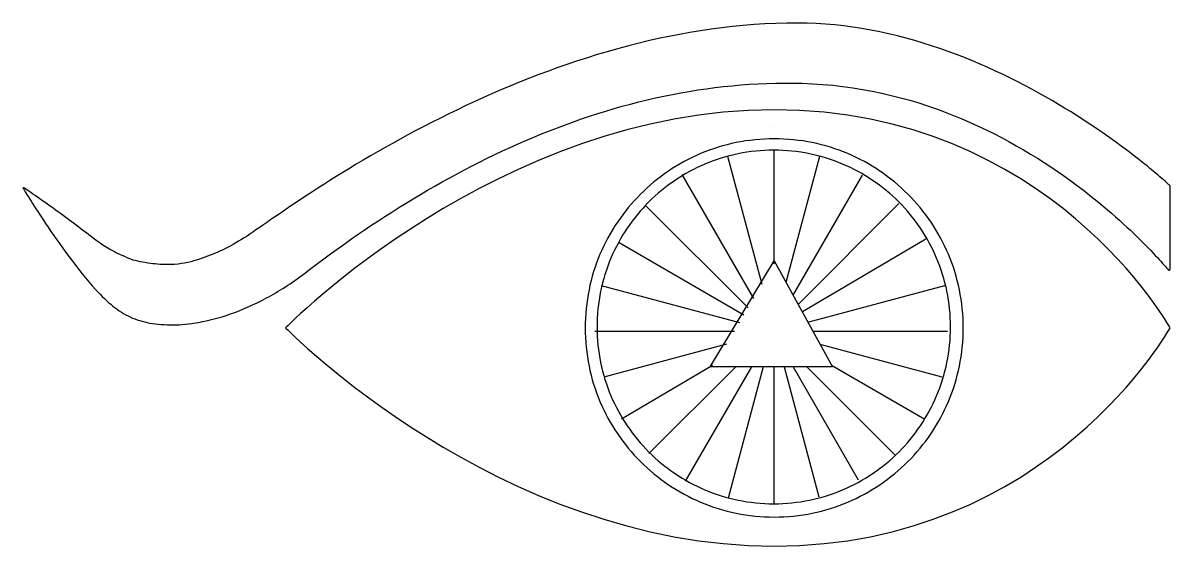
# Model space of a CAD drawing. Extents: x -40 to 74, y -23 to 29.
import ezdxf

# ---------------------------------------------------------------- set-up
doc = ezdxf.new("R2010")
doc.units = 0
doc.layers.add('TKEEPOUT', color=7, linetype='CONTINUOUS')
doc.layers.add('TSTOP', color=7, linetype='CONTINUOUS')

msp = doc.modelspace()

# ---------------------------------------------------------------- linework, layer by layer
at = {"layer": 'TKEEPOUT', "color": 250}
msp.add_lwpolyline([(34.75, 5.12), (40.53, -5.4), (28.37, -5.4), (34.75, 5.12)], dxfattribs=at)
at = {"layer": 'TSTOP', "color": 250}
for points in [[(34.7, 18.43), (34.7, 18.43)], [(34.7, 16.13), (34.7, 4.82)], [(30.11, 15.54), (33.52, 2.82)], [(39.24, 15.49), (35.89, 2.99)], [(25.56, 13.73), (32.68, 1.4)], [(43.47, 13.66), (36.59, 1.73)], [(22.02, 10.58), (32.14, 0.46)], [(47.13, 10.82), (37.11, 0.79)], [(19.33, 6.94), (31.73, -0.23)], [(49.8, 7.29), (37.57, 0.05)], [(34.75, 5.12), (40.53, -5.4), (28.37, -5.4), (34.75, 5.12)], [(17.54, 2.69), (31.28, -1)], [(38.08, -0.97), (51.71, 2.68)], [(16.91, -1.85), (30.79, -1.86)], [(38.56, -1.86), (51.97, -1.86)], [(17.84, -6.39), (30.04, -3.13)], [(39.27, -3.14), (51.41, -6.39)], [(28.59, -5.26), (19.57, -10.6)], [(30.92, -5.4), (22.28, -14.03)], [(32.47, -5.4), (25.9, -16.78)], [(33.65, -5.4), (30.15, -18.46)], [(34.7, -5.4), (34.7, -19.01)], [(35.72, -5.4), (39.19, -18.34)], [(36.61, -5.4), (43.09, -16.64)], [(37.99, -5.4), (46.81, -14.22)], [(40.44, -5.25), (49.7, -10.6)]]:
    msp.add_lwpolyline(points, dxfattribs=at)
for points, knots in [([(-16.14, 8.64), (-14, 10.14), (-11.06, 12.15), (-7.48, 14.32), (-3.91, 16.49), (0.3, 18.82), (4.97, 20.97), (9.63, 23.11), (14.76, 25.06), (20.16, 26.48), (25.57, 27.9), (31.27, 28.78), (37.08, 28.77), (42.03, 28.77), (46.82, 27.75), (51.22, 26.24), (55.62, 24.72), (59.63, 22.7), (63.01, 20.68), (66.24, 18.76), (68.9, 16.84), (70.81, 15.35), (72.72, 13.86), (73.87, 12.81), (74.06, 12.63), (74.08, 12.62), (74.08, 12.61), (74.09, 12.6), (74.09, 12.59), (74.1, 12.57), (74.1, 12.56), (74.1, 12.56), (74.1, 10.43), (74.1, 10.43), (74.1, 10.43), (74.1, 8.31), (74.1, 8.31), (74.1, 8.31), (74.1, 6.3), (74.1, 6.3), (74.1, 6.3), (74.1, 4.29), (74.1, 4.29), (74.1, 4.25), (74.07, 4.21), (74.03, 4.2), (73.99, 4.19), (73.95, 4.19), (73.92, 4.23), (73.52, 4.7), (72.46, 5.93), (70.8, 7.55), (69.14, 9.16), (66.89, 11.16), (64.1, 13.17), (60.91, 15.48), (57.03, 17.81), (52.57, 19.59), (48.1, 21.38), (43.05, 22.63), (37.52, 22.78), (32.83, 22.91), (28.24, 22.44), (23.78, 21.5), (19.32, 20.57), (15, 19.17), (10.83, 17.42), (6.66, 15.68), (2.66, 13.6), (-1.15, 11.3), (-4.95, 9), (-8.57, 6.49), (-11.95, 3.89), (-13.23, 2.91), (-14.5, 2.1), (-15.74, 1.44), (-16.98, 0.77), (-18.18, 0.25), (-19.31, -0.14), (-20.44, -0.54), (-21.5, -0.81), (-22.45, -0.98), (-23.41, -1.16), (-24.25, -1.23), (-24.96, -1.23), (-25.84, -1.23), (-26.62, -1.18), (-27.33, -1.05), (-28.03, -0.92), (-28.67, -0.73), (-29.27, -0.45), (-29.87, -0.17), (-30.44, 0.19), (-31, 0.64), (-31.57, 1.09), (-32.13, 1.64), (-32.72, 2.29), (-33.6, 3.26), (-34.5, 4.39), (-35.35, 5.53), (-36.2, 6.67), (-37.01, 7.83), (-37.7, 8.86), (-38.26, 9.7), (-38.75, 10.45), (-39.13, 11.06), (-39.51, 11.66), (-39.79, 12.11), (-39.93, 12.35), (-39.95, 12.37), (-39.94, 12.39), (-39.93, 12.4), (-39.91, 12.41), (-39.89, 12.42), (-39.87, 12.4), (-39.69, 12.27), (-39.15, 11.9), (-38.5, 11.45), (-37.86, 11.01), (-37.11, 10.49), (-36.51, 10.05), (-35.74, 9.49), (-35.07, 8.99), (-34.4, 8.48), (-33.73, 7.97), (-33.06, 7.46), (-32.28, 6.88), (-31.93, 6.62), (-31.49, 6.35), (-30.95, 6.08), (-30.42, 5.8), (-29.78, 5.52), (-29.05, 5.22), (-29.04, 5.22), (-29.04, 5.22), (-29.04, 5.22), (-29.04, 5.21), (-29.03, 5.21), (-29.03, 5.21), (-28.37, 5.05), (-27.69, 4.93), (-27.04, 4.85), (-26.39, 4.77), (-25.77, 4.74), (-25.22, 4.76), (-24.27, 4.8), (-23.44, 4.97), (-22.68, 5.21), (-21.93, 5.44), (-21.24, 5.74), (-20.56, 6.01), (-19.89, 6.29), (-19.22, 6.64), (-18.5, 7.08), (-17.78, 7.51), (-17.02, 8.03), (-16.14, 8.64)], [0, 0, 0, 0, 1, 1, 1, 2, 2, 2, 3, 3, 3, 4, 4, 4, 5, 5, 5, 6, 6, 6, 7, 7, 7, 8, 8, 8, 9, 9, 9, 10, 10, 10, 11, 11, 11, 12, 12, 12, 13, 13, 13, 14, 14, 14, 15, 15, 15, 16, 16, 16, 17, 17, 17, 18, 18, 18, 19, 19, 19, 20, 20, 20, 21, 21, 21, 22, 22, 22, 23, 23, 23, 24, 24, 24, 25, 25, 25, 26, 26, 26, 27, 27, 27, 28, 28, 28, 29, 29, 29, 30, 30, 30, 31, 31, 31, 32, 32, 32, 33, 33, 33, 34, 34, 34, 35, 35, 35, 36, 36, 36, 37, 37, 37, 38, 38, 38, 39, 39, 39, 40, 40, 40, 41, 41, 41, 42, 42, 42, 43, 43, 43, 44, 44, 44, 45, 45, 45, 46, 46, 46, 47, 47, 47, 48, 48, 48, 49, 49, 49, 50, 50, 50, 51, 51, 51, 52, 52, 52, 52]), ([(74.1, -1.53), (74.1, -1.53), (62.16, -23.22), (34.74, -23.22), (7.32, -23.22), (-13.83, -1.53), (-13.83, -1.53), (-13.83, -1.53), (7.32, 20.15), (34.74, 20.15), (62.16, 20.15), (74.1, -1.53), (74.1, -1.53)], [0, 0, 0, 0, 1, 1, 1, 2, 2, 2, 3, 3, 3, 4, 4, 4, 4]), ([(53.54, -1.53), (53.54, -4.13), (53.01, -6.6), (52.06, -8.85), (51.11, -11.1), (49.74, -13.12), (48.03, -14.82), (46.33, -16.52), (44.31, -17.9), (42.06, -18.85), (39.81, -19.8), (37.34, -20.33), (34.74, -20.33), (32.15, -20.33), (29.68, -19.8), (27.43, -18.85), (25.18, -17.9), (23.15, -16.52), (21.45, -14.82), (19.75, -13.12), (18.38, -11.1), (17.42, -8.85), (16.47, -6.6), (15.95, -4.13), (15.95, -1.53), (15.95, 1.06), (16.47, 3.54), (17.42, 5.79), (18.38, 8.03), (19.75, 10.06), (21.45, 11.76), (23.15, 13.46), (25.18, 14.84), (27.43, 15.79), (29.68, 16.74), (32.15, 17.26), (34.74, 17.26), (37.34, 17.26), (39.81, 16.74), (42.06, 15.79), (44.31, 14.84), (46.33, 13.46), (48.03, 11.76), (49.74, 10.06), (51.11, 8.03), (52.06, 5.79), (53.01, 3.54), (53.54, 1.06), (53.54, -1.53)], [0, 0, 0, 0, 1, 1, 1, 2, 2, 2, 3, 3, 3, 4, 4, 4, 5, 5, 5, 6, 6, 6, 7, 7, 7, 8, 8, 8, 9, 9, 9, 10, 10, 10, 11, 11, 11, 12, 12, 12, 13, 13, 13, 14, 14, 14, 15, 15, 15, 16, 16, 16, 16]), ([(52.27, -1.44), (52.27, -3.87), (51.78, -6.18), (50.89, -8.28), (50, -10.38), (48.72, -12.28), (47.13, -13.87), (45.54, -15.46), (43.64, -16.74), (41.54, -17.63), (39.44, -18.52), (37.13, -19.01), (34.7, -19.01), (32.28, -19.01), (29.96, -18.52), (27.86, -17.63), (25.76, -16.74), (23.87, -15.46), (22.28, -13.87), (20.69, -12.28), (19.4, -10.38), (18.51, -8.28), (17.62, -6.18), (17.13, -3.87), (17.13, -1.44), (17.13, 0.99), (17.62, 3.3), (18.51, 5.4), (19.4, 7.5), (20.69, 9.4), (22.28, 10.99), (23.87, 12.58), (25.76, 13.86), (27.86, 14.75), (29.96, 15.64), (32.28, 16.13), (34.7, 16.13), (37.13, 16.13), (39.44, 15.64), (41.54, 14.75), (43.64, 13.86), (45.54, 12.58), (47.13, 10.99), (48.72, 9.4), (50, 7.5), (50.89, 5.4), (51.78, 3.3), (52.27, 0.99), (52.27, -1.44)], [0, 0, 0, 0, 1, 1, 1, 2, 2, 2, 3, 3, 3, 4, 4, 4, 5, 5, 5, 6, 6, 6, 7, 7, 7, 8, 8, 8, 9, 9, 9, 10, 10, 10, 11, 11, 11, 12, 12, 12, 13, 13, 13, 14, 14, 14, 15, 15, 15, 16, 16, 16, 16])]:
    msp.add_open_spline(points, degree=3, knots=knots, dxfattribs=at)

doc.saveas('drawing.dxf')
